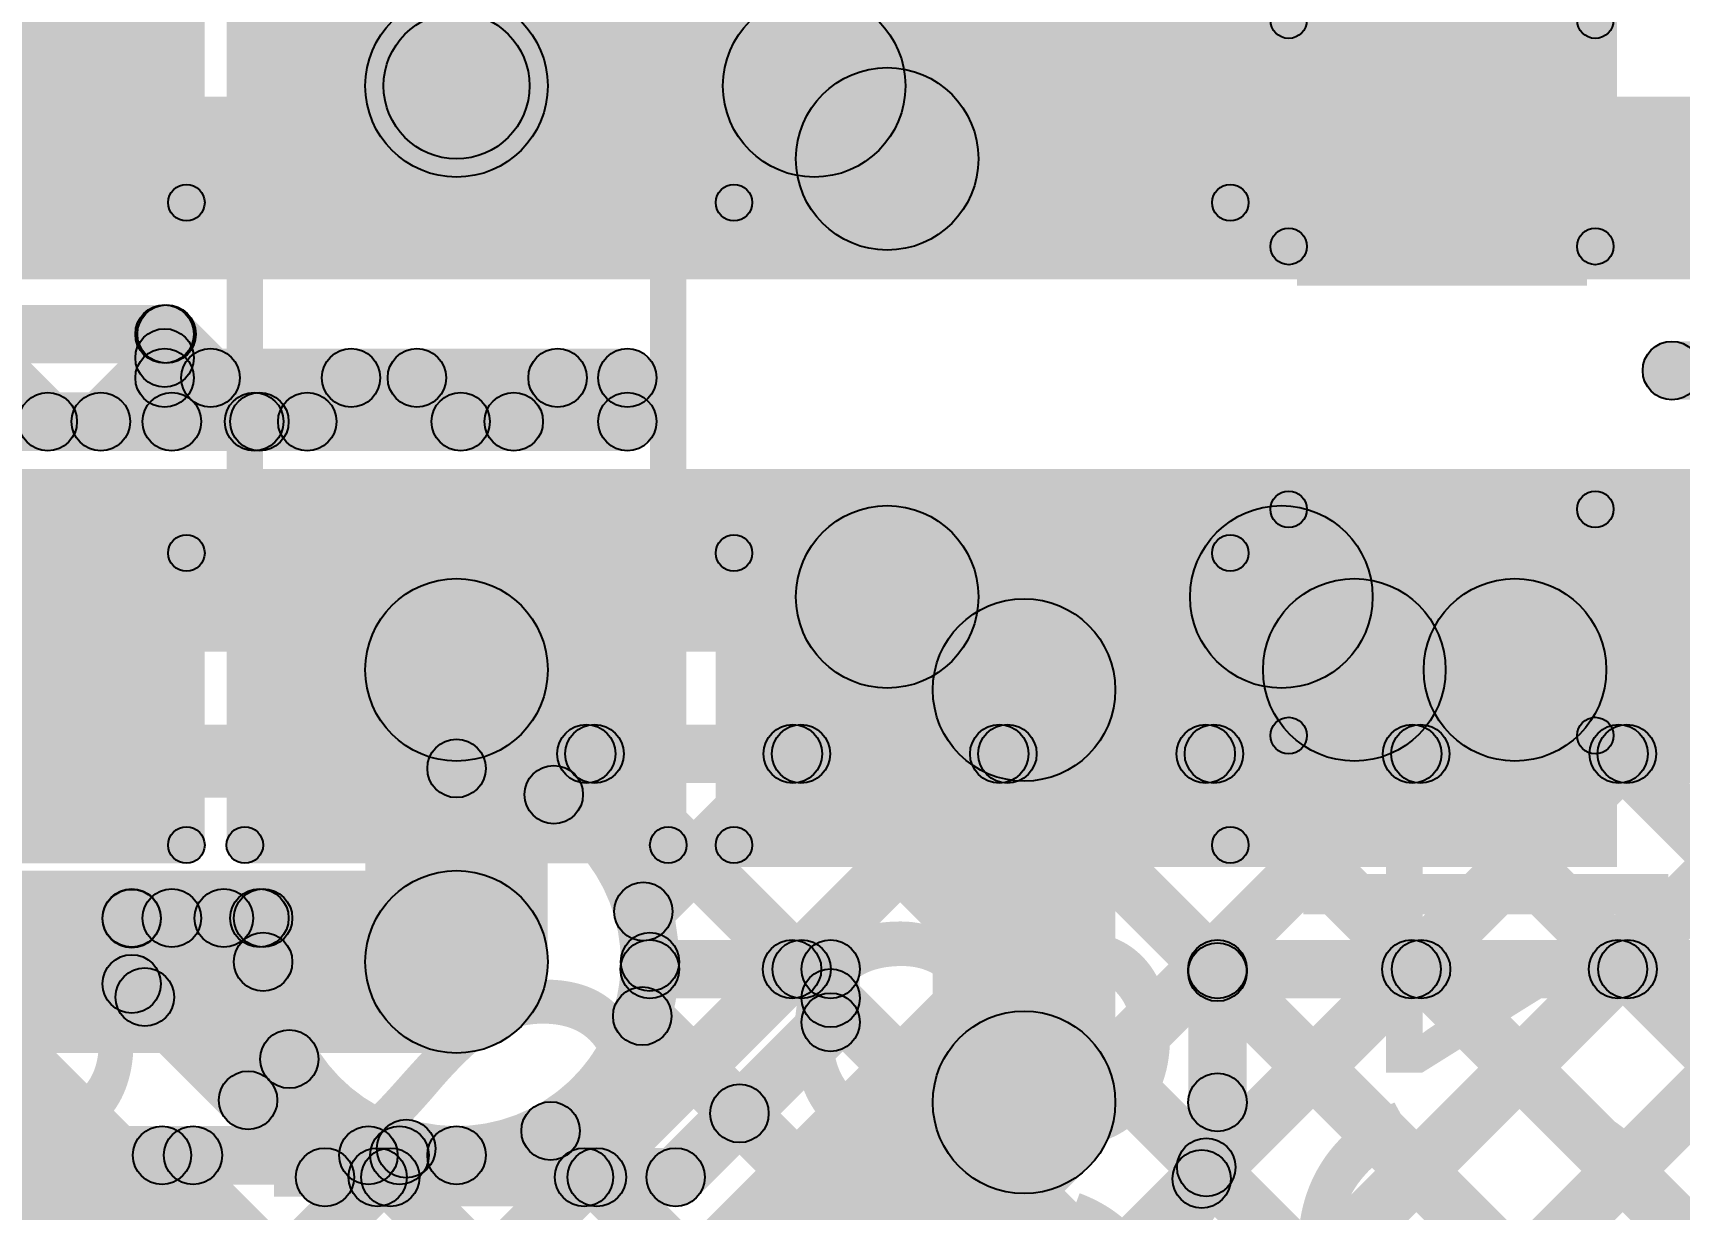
# Model space of a CAD drawing. Header units: millimetres. Extents: x 0 to 5.55, y 0 to 1.02.
# Drawn here: x 3.257 to 3.4825, y 0.1941 to 0.3553 of the extents above; entities that cross this region are included whole.
import ezdxf

# ---------------------------------------------------------------- set-up
doc = ezdxf.new("R2010")
doc.units = ezdxf.units.MM
doc.header["$MEASUREMENT"] = 0
for name, color, linetype in [('BottomLayer', 5, 'Continuous'), ('BottomOverlay', 54, 'Continuous'), ('BottomPaste', 16, 'Continuous'), ('BottomSolder', 6, 'Continuous'), ('TopLayer', 1, 'Continuous'), ('ViaHoleLayer', 16, 'Continuous')]:
    doc.layers.add(name, color=color, linetype=linetype)

# ---------------------------------------------------------------- blocks, each defined once
blk = doc.blocks.new('C__0805_B_2')
at = {"layer": 'BottomLayer'}
for points in [[(-0.06, 0.03), (-0.02, 0.03), (-0.02, -0.03), (-0.06, -0.03)], [(0.02, 0.03), (0.06, 0.03), (0.06, -0.03), (0.02, -0.03)]]:
    blk.add_hatch(color=5, dxfattribs=at).paths.add_polyline_path(points)
at = {"layer": 'BottomOverlay'}
h = blk.add_hatch(color=54, dxfattribs=at)
edge = h.paths.add_edge_path()
edge.add_arc((-0.064, 0.034), 0.0025, 0, 360)
h = blk.add_hatch(color=54, dxfattribs=at)
edge = h.paths.add_edge_path()
edge.add_arc((-0.064, 0.034), 0.0025, 0, 360)
for points in [[(-0.064, 0.0315), (-0.064, 0.0365), (-0.024, 0.0365), (-0.024, 0.0315)], [(0.024, 0.0315), (0.024, 0.0365), (0.064, 0.0365), (0.064, 0.0315)], [(-0.0665, 0.034), (-0.0615, 0.034), (-0.0615, -0.034), (-0.0665, -0.034)], [(0.0615, 0.034), (0.0665, 0.034), (0.0665, -0.034), (0.0615, -0.034)], [(-0.064, -0.0365), (-0.064, -0.0315), (-0.024, -0.0315), (-0.024, -0.0365)], [(0.024, -0.0365), (0.024, -0.0315), (0.064, -0.0315), (0.064, -0.0365)]]:
    blk.add_hatch(color=54, dxfattribs=at).paths.add_polyline_path(points)
h = blk.add_hatch(color=54, dxfattribs=at)
edge = h.paths.add_edge_path()
edge.add_arc((-0.024, 0.034), 0.0025, 0, 360)
h = blk.add_hatch(color=54, dxfattribs=at)
edge = h.paths.add_edge_path()
edge.add_arc((0.024, 0.034), 0.0025, 0, 360)
h = blk.add_hatch(color=54, dxfattribs=at)
edge = h.paths.add_edge_path()
edge.add_arc((0.064, 0.034), 0.0025, 0, 360)
h = blk.add_hatch(color=54, dxfattribs=at)
edge = h.paths.add_edge_path()
edge.add_arc((0.064, 0.034), 0.0025, 0, 360)
h = blk.add_hatch(color=54, dxfattribs=at)
edge = h.paths.add_edge_path()
edge.add_arc((-0.064, -0.034), 0.0025, 0, 360)
h = blk.add_hatch(color=54, dxfattribs=at)
edge = h.paths.add_edge_path()
edge.add_arc((-0.064, -0.034), 0.0025, 0, 360)
h = blk.add_hatch(color=54, dxfattribs=at)
edge = h.paths.add_edge_path()
edge.add_arc((-0.024, -0.034), 0.0025, 0, 360)
h = blk.add_hatch(color=54, dxfattribs=at)
edge = h.paths.add_edge_path()
edge.add_arc((0.024, -0.034), 0.0025, 0, 360)
h = blk.add_hatch(color=54, dxfattribs=at)
edge = h.paths.add_edge_path()
edge.add_arc((0.064, -0.034), 0.0025, 0, 360)
h = blk.add_hatch(color=54, dxfattribs=at)
edge = h.paths.add_edge_path()
edge.add_arc((0.064, -0.034), 0.0025, 0, 360)
at = {"layer": 'BottomPaste'}
for points in [[(-0.06, 0.03), (-0.02, 0.03), (-0.02, -0.03), (-0.06, -0.03)], [(0.02, 0.03), (0.06, 0.03), (0.06, -0.03), (0.02, -0.03)]]:
    blk.add_hatch(color=16, dxfattribs=at).paths.add_polyline_path(points)
at = {"layer": 'BottomSolder'}
for points in [[(-0.06276, 0.03276), (-0.01724, 0.03276), (-0.01724, -0.03276), (-0.06276, -0.03276)], [(0.01724, 0.03276), (0.06276, 0.03276), (0.06276, -0.03276), (0.01724, -0.03276)]]:
    blk.add_hatch(color=6, dxfattribs=at).paths.add_polyline_path(points)
at = {"layer": 'BottomOverlay'}
for centre in [(-0.064, 0.034), (-0.064, 0.034), (-0.024, 0.034), (0.024, 0.034), (0.064, 0.034), (0.064, 0.034), (-0.064, -0.034), (-0.064, -0.034), (-0.024, -0.034), (0.024, -0.034), (0.064, -0.034), (0.064, -0.034)]:
    blk.add_circle(centre, 0.0025, dxfattribs=at)
blk = doc.blocks.new('RES_0805_B_11')
at = {"layer": 'BottomLayer'}
for points in [[(-0.06, 0.025), (-0.02, 0.025), (-0.02, -0.025), (-0.06, -0.025)], [(0.02, 0.025), (0.06, 0.025), (0.06, -0.025), (0.02, -0.025)]]:
    blk.add_hatch(color=5, dxfattribs=at).paths.add_polyline_path(points)
at = {"layer": 'BottomOverlay'}
h = blk.add_hatch(color=54, dxfattribs=at)
edge = h.paths.add_edge_path()
edge.add_arc((-0.064, 0.029), 0.0025, 0, 360)
h = blk.add_hatch(color=54, dxfattribs=at)
edge = h.paths.add_edge_path()
edge.add_arc((-0.064, 0.029), 0.0025, 0, 360)
for points in [[(0.064, 0.0315), (0.064, 0.0265), (-0.064, 0.0265), (-0.064, 0.0315)], [(-0.0615, -0.029), (-0.0665, -0.029), (-0.0665, 0.029), (-0.0615, 0.029)], [(0.0665, -0.029), (0.0615, -0.029), (0.0615, 0.029), (0.0665, 0.029)], [(0.064, -0.0265), (0.064, -0.0315), (-0.064, -0.0315), (-0.064, -0.0265)]]:
    blk.add_hatch(color=54, dxfattribs=at).paths.add_polyline_path(points)
h = blk.add_hatch(color=54, dxfattribs=at)
edge = h.paths.add_edge_path()
edge.add_arc((0.064, 0.029), 0.0025, 0, 360)
h = blk.add_hatch(color=54, dxfattribs=at)
edge = h.paths.add_edge_path()
edge.add_arc((0.064, 0.029), 0.0025, 0, 360)
h = blk.add_hatch(color=54, dxfattribs=at)
edge = h.paths.add_edge_path()
edge.add_arc((-0.064, -0.029), 0.0025, 0, 360)
h = blk.add_hatch(color=54, dxfattribs=at)
edge = h.paths.add_edge_path()
edge.add_arc((-0.064, -0.029), 0.0025, 0, 360)
h = blk.add_hatch(color=54, dxfattribs=at)
edge = h.paths.add_edge_path()
edge.add_arc((0.064, -0.029), 0.0025, 0, 360)
h = blk.add_hatch(color=54, dxfattribs=at)
edge = h.paths.add_edge_path()
edge.add_arc((0.064, -0.029), 0.0025, 0, 360)
at = {"layer": 'BottomPaste'}
for points in [[(-0.06, 0.025), (-0.02, 0.025), (-0.02, -0.025), (-0.06, -0.025)], [(0.02, 0.025), (0.06, 0.025), (0.06, -0.025), (0.02, -0.025)]]:
    blk.add_hatch(color=16, dxfattribs=at).paths.add_polyline_path(points)
at = {"layer": 'BottomSolder'}
for points in [[(-0.064, 0.029), (-0.016, 0.029), (-0.016, -0.029), (-0.064, -0.029)], [(0.016, 0.029), (0.064, 0.029), (0.064, -0.029), (0.016, -0.029)]]:
    blk.add_hatch(color=6, dxfattribs=at).paths.add_polyline_path(points)
at = {"layer": 'BottomOverlay'}
for centre in [(-0.064, 0.029), (-0.064, 0.029), (0.064, 0.029), (0.064, 0.029), (-0.064, -0.029), (-0.064, -0.029), (0.064, -0.029), (0.064, -0.029)]:
    blk.add_circle(centre, 0.0025, dxfattribs=at)
blk = doc.blocks.new('C__0603_B_30')
at = {"layer": 'BottomLayer'}
for points in [[(-0.045, -0.0175), (-0.045, 0.0175), (-0.015, 0.0175), (-0.015, -0.0175)], [(0.015, -0.0175), (0.015, 0.0175), (0.045, 0.0175), (0.045, -0.0175)]]:
    blk.add_hatch(color=5, dxfattribs=at).paths.add_polyline_path(points)
at = {"layer": 'BottomOverlay'}
h = blk.add_hatch(color=54, dxfattribs=at)
edge = h.paths.add_edge_path()
edge.add_arc((-0.049, 0.021), 0.0025, 0, 360)
h = blk.add_hatch(color=54, dxfattribs=at)
edge = h.paths.add_edge_path()
edge.add_arc((-0.049, 0.021), 0.0025, 0, 360)
for points in [[(-0.018, 0.0235), (-0.018, 0.0185), (-0.049, 0.0185), (-0.049, 0.0235)], [(0.049, 0.0235), (0.049, 0.0185), (0.018, 0.0185), (0.018, 0.0235)], [(-0.0465, -0.021), (-0.0515, -0.021), (-0.0515, 0.021), (-0.0465, 0.021)], [(0.0515, -0.021), (0.0465, -0.021), (0.0465, 0.021), (0.0515, 0.021)], [(-0.018, -0.0185), (-0.018, -0.0235), (-0.049, -0.0235), (-0.049, -0.0185)], [(0.049, -0.0185), (0.049, -0.0235), (0.018, -0.0235), (0.018, -0.0185)]]:
    blk.add_hatch(color=54, dxfattribs=at).paths.add_polyline_path(points)
h = blk.add_hatch(color=54, dxfattribs=at)
edge = h.paths.add_edge_path()
edge.add_arc((-0.018, 0.021), 0.0025, 0, 360)
h = blk.add_hatch(color=54, dxfattribs=at)
edge = h.paths.add_edge_path()
edge.add_arc((0.018, 0.021), 0.0025, 0, 360)
h = blk.add_hatch(color=54, dxfattribs=at)
edge = h.paths.add_edge_path()
edge.add_arc((0.049, 0.021), 0.0025, 0, 360)
h = blk.add_hatch(color=54, dxfattribs=at)
edge = h.paths.add_edge_path()
edge.add_arc((0.049, 0.021), 0.0025, 0, 360)
h = blk.add_hatch(color=54, dxfattribs=at)
edge = h.paths.add_edge_path()
edge.add_arc((-0.049, -0.021), 0.0025, 0, 360)
h = blk.add_hatch(color=54, dxfattribs=at)
edge = h.paths.add_edge_path()
edge.add_arc((-0.049, -0.021), 0.0025, 0, 360)
h = blk.add_hatch(color=54, dxfattribs=at)
edge = h.paths.add_edge_path()
edge.add_arc((-0.018, -0.021), 0.0025, 0, 360)
h = blk.add_hatch(color=54, dxfattribs=at)
edge = h.paths.add_edge_path()
edge.add_arc((0.018, -0.021), 0.0025, 0, 360)
h = blk.add_hatch(color=54, dxfattribs=at)
edge = h.paths.add_edge_path()
edge.add_arc((0.049, -0.021), 0.0025, 0, 360)
h = blk.add_hatch(color=54, dxfattribs=at)
edge = h.paths.add_edge_path()
edge.add_arc((0.049, -0.021), 0.0025, 0, 360)
at = {"layer": 'BottomPaste'}
for points in [[(-0.045, -0.0175), (-0.045, 0.0175), (-0.015, 0.0175), (-0.015, -0.0175)], [(0.015, -0.0175), (0.015, 0.0175), (0.045, 0.0175), (0.045, -0.0175)]]:
    blk.add_hatch(color=16, dxfattribs=at).paths.add_polyline_path(points)
at = {"layer": 'BottomSolder'}
for points in [[(-0.04736, -0.01986), (-0.04736, 0.01986), (-0.01264, 0.01986), (-0.01264, -0.01986)], [(0.01264, -0.01986), (0.01264, 0.01986), (0.04736, 0.01986), (0.04736, -0.01986)]]:
    blk.add_hatch(color=6, dxfattribs=at).paths.add_polyline_path(points)
at = {"layer": 'BottomOverlay'}
for centre in [(-0.049, 0.021), (-0.049, 0.021), (-0.018, 0.021), (0.018, 0.021), (0.049, 0.021), (0.049, 0.021), (-0.049, -0.021), (-0.049, -0.021), (-0.018, -0.021), (0.018, -0.021), (0.049, -0.021), (0.049, -0.021)]:
    blk.add_circle(centre, 0.0025, dxfattribs=at)
blk = doc.blocks.new('C__0805_B_31')
at = {"layer": 'BottomLayer'}
for points in [[(-0.06, 0.03), (-0.02, 0.03), (-0.02, -0.03), (-0.06, -0.03)], [(0.02, 0.03), (0.06, 0.03), (0.06, -0.03), (0.02, -0.03)]]:
    blk.add_hatch(color=5, dxfattribs=at).paths.add_polyline_path(points)
at = {"layer": 'BottomOverlay'}
h = blk.add_hatch(color=54, dxfattribs=at)
edge = h.paths.add_edge_path()
edge.add_arc((-0.064, 0.034), 0.0025, 0, 360)
h = blk.add_hatch(color=54, dxfattribs=at)
edge = h.paths.add_edge_path()
edge.add_arc((-0.064, 0.034), 0.0025, 0, 360)
for points in [[(-0.024, 0.0365), (-0.024, 0.0315), (-0.064, 0.0315), (-0.064, 0.0365)], [(0.064, 0.0365), (0.064, 0.0315), (0.024, 0.0315), (0.024, 0.0365)], [(-0.0615, -0.034), (-0.0665, -0.034), (-0.0665, 0.034), (-0.0615, 0.034)], [(0.0665, -0.034), (0.0615, -0.034), (0.0615, 0.034), (0.0665, 0.034)], [(-0.024, -0.0315), (-0.024, -0.0365), (-0.064, -0.0365), (-0.064, -0.0315)], [(0.064, -0.0315), (0.064, -0.0365), (0.024, -0.0365), (0.024, -0.0315)]]:
    blk.add_hatch(color=54, dxfattribs=at).paths.add_polyline_path(points)
h = blk.add_hatch(color=54, dxfattribs=at)
edge = h.paths.add_edge_path()
edge.add_arc((-0.024, 0.034), 0.0025, 0, 360)
h = blk.add_hatch(color=54, dxfattribs=at)
edge = h.paths.add_edge_path()
edge.add_arc((0.024, 0.034), 0.0025, 0, 360)
h = blk.add_hatch(color=54, dxfattribs=at)
edge = h.paths.add_edge_path()
edge.add_arc((0.064, 0.034), 0.0025, 0, 360)
h = blk.add_hatch(color=54, dxfattribs=at)
edge = h.paths.add_edge_path()
edge.add_arc((0.064, 0.034), 0.0025, 0, 360)
h = blk.add_hatch(color=54, dxfattribs=at)
edge = h.paths.add_edge_path()
edge.add_arc((-0.064, -0.034), 0.0025, 0, 360)
h = blk.add_hatch(color=54, dxfattribs=at)
edge = h.paths.add_edge_path()
edge.add_arc((-0.064, -0.034), 0.0025, 0, 360)
h = blk.add_hatch(color=54, dxfattribs=at)
edge = h.paths.add_edge_path()
edge.add_arc((-0.024, -0.034), 0.0025, 0, 360)
h = blk.add_hatch(color=54, dxfattribs=at)
edge = h.paths.add_edge_path()
edge.add_arc((0.024, -0.034), 0.0025, 0, 360)
h = blk.add_hatch(color=54, dxfattribs=at)
edge = h.paths.add_edge_path()
edge.add_arc((0.064, -0.034), 0.0025, 0, 360)
h = blk.add_hatch(color=54, dxfattribs=at)
edge = h.paths.add_edge_path()
edge.add_arc((0.064, -0.034), 0.0025, 0, 360)
at = {"layer": 'BottomPaste'}
for points in [[(-0.06, 0.03), (-0.02, 0.03), (-0.02, -0.03), (-0.06, -0.03)], [(0.02, 0.03), (0.06, 0.03), (0.06, -0.03), (0.02, -0.03)]]:
    blk.add_hatch(color=16, dxfattribs=at).paths.add_polyline_path(points)
at = {"layer": 'BottomSolder'}
for points in [[(-0.06276, 0.03276), (-0.01724, 0.03276), (-0.01724, -0.03276), (-0.06276, -0.03276)], [(0.01724, 0.03276), (0.06276, 0.03276), (0.06276, -0.03276), (0.01724, -0.03276)]]:
    blk.add_hatch(color=6, dxfattribs=at).paths.add_polyline_path(points)
at = {"layer": 'BottomOverlay'}
for centre in [(-0.064, 0.034), (-0.064, 0.034), (-0.024, 0.034), (0.024, 0.034), (0.064, 0.034), (0.064, 0.034), (-0.064, -0.034), (-0.064, -0.034), (-0.024, -0.034), (0.024, -0.034), (0.064, -0.034), (0.064, -0.034)]:
    blk.add_circle(centre, 0.0025, dxfattribs=at)

msp = doc.modelspace()

# ---------------------------------------------------------------- hatches: boundary and pattern name
at = {"layer": 'BottomLayer'}
for points in [[(3.325, 0.348), (3.305, 0.348), (3.305, 0.45682), (3.325, 0.45682)], [(3.289, 0.322), (3.474, 0.322), (3.474, 0.372), (3.289, 0.372)], [(3.315, 0.3355), (3.315, 0.3605), (3.364, 0.3605), (3.364, 0.3355)], [(3.35516, 0.33916), (3.37284, 0.35684), (3.38284, 0.34684), (3.36516, 0.32916)], [(3.2, 0.31), (3.2, 0.318), (3.275, 0.318), (3.275, 0.31)], [(3.24417, 0.31117), (3.24983, 0.31683), (3.26183, 0.30483), (3.25617, 0.29917)], [(3.27246, 0.31117), (3.27811, 0.31683), (3.28411, 0.31083), (3.27846, 0.30517)], [(3.2691, 0.29917), (3.26344, 0.30483), (3.27217, 0.31356), (3.27783, 0.3079)], [(3.279, 0.308), (3.271, 0.308), (3.271, 0.314), (3.279, 0.314)], [(3.275, 0.304), (3.275, 0.312), (3.3384, 0.312), (3.3384, 0.304)], [(3.4815, 0.305), (3.4815, 0.313), (3.488, 0.313), (3.488, 0.305)], [(3.27846, 0.30517), (3.28411, 0.31083), (3.29011, 0.30483), (3.28446, 0.29917)], [(3.29738, 0.29917), (3.29172, 0.30483), (3.29772, 0.31083), (3.30338, 0.30517)], [(3.30674, 0.30517), (3.3124, 0.31083), (3.3184, 0.30483), (3.31274, 0.29917)], [(3.32566, 0.29917), (3.32001, 0.30483), (3.32601, 0.31083), (3.33166, 0.30517)], [(3.3424, 0.302), (3.3344, 0.302), (3.3344, 0.308), (3.3424, 0.308)], [(3.2, 0.298), (3.2, 0.306), (3.276, 0.306), (3.276, 0.298)], [(3.276, 0.298), (3.276, 0.306), (3.288, 0.306), (3.288, 0.298)], [(3.276, 0.298), (3.276, 0.306), (3.288, 0.306), (3.288, 0.298)], [(3.288, 0.298), (3.288, 0.306), (3.3384, 0.306), (3.3384, 0.298)], [(3.3524, 0.241), (3.474, 0.241), (3.474, 0.295), (3.3524, 0.295)], [(3.374, 0.2655), (3.374, 0.2905), (3.428, 0.2905), (3.428, 0.2655)], [(3.41916, 0.26916), (3.43684, 0.28684), (3.44684, 0.27684), (3.42916, 0.25916)], [(3.46, 0.2555), (3.46, 0.2805), (4.648, 0.2805), (4.648, 0.2555)], [(3.3275, 0.228), (3.3025, 0.228), (3.3025, 0.268), (3.3275, 0.268)], [(3.40525, 0.20875), (3.38025, 0.20875), (3.38025, 0.26525), (3.40525, 0.26525)], [(3.31966, 0.0386), (3.314, 0.04426), (3.51407, 0.24433), (3.51972, 0.23867)], [(3.27513, 0.22035), (3.26947, 0.22601), (3.28029, 0.23683), (3.28595, 0.23117)], [(3.2705, 0.23), (3.2705, 0.238), (3.276, 0.238), (3.276, 0.23)], [(3.276, 0.23), (3.276, 0.238), (3.288, 0.238), (3.288, 0.23)], [(3.276, 0.23), (3.276, 0.238), (3.288, 0.238), (3.288, 0.23)], [(3.26767, 0.2311), (3.27333, 0.23676), (3.30876, 0.20133), (3.3031, 0.19567)], [(3.2745, 0.22498), (3.2665, 0.22498), (3.2665, 0.234), (3.2745, 0.234)], [(3.2925, 0.228), (3.2845, 0.228), (3.2845, 0.234), (3.2925, 0.234)], [(3.34148, 0.223), (3.34148, 0.231), (3.36625, 0.231), (3.36625, 0.223)], [(3.41925, 0.223), (3.41925, 0.231), (3.488, 0.231), (3.488, 0.223)], [(3.26767, 0.22215), (3.27333, 0.22781), (3.29981, 0.20133), (3.29415, 0.19567)], [(3.29137, 0.0386), (3.28571, 0.04426), (3.47128, 0.22983), (3.47694, 0.22417)], [(3.3353, 0.19567), (3.32964, 0.20133), (3.35814, 0.22983), (3.3638, 0.22417)], [(3.35946, 0.22417), (3.36511, 0.22983), (3.36908, 0.22586), (3.36342, 0.22021)], [(3.41991, 0.19543), (3.41426, 0.20109), (3.443, 0.22983), (3.44865, 0.22417)], [(3.41642, 0.22378), (3.42208, 0.22943), (3.60725, 0.04426), (3.60159, 0.0386)], [(3.44431, 0.22417), (3.44997, 0.22983), (3.57184, 0.10796), (3.56618, 0.1023)], [(3.47259, 0.22417), (3.47825, 0.22983), (3.57438, 0.1337), (3.56872, 0.12804)], [(3.37025, 0.21973), (3.36225, 0.21973), (3.36225, 0.227), (3.37025, 0.227)], [(3.42325, 0.20875), (3.41525, 0.20875), (3.41525, 0.227), (3.42325, 0.227)], [(3.33761, 0.21774), (3.34326, 0.22339), (3.35659, 0.21007), (3.35093, 0.20441)], [(3.23516, 0.20516), (3.25284, 0.22284), (3.29484, 0.18084), (3.27716, 0.16316)], [(3.34785, 0.19567), (3.34219, 0.20133), (3.36342, 0.22255), (3.36908, 0.2169)], [(3.28927, 0.20621), (3.28361, 0.21186), (3.28926, 0.21751), (3.29492, 0.21186)], [(3.36484, 0.16316), (3.34716, 0.18084), (3.38391, 0.21759), (3.40159, 0.19991)], [(3.32505, 0.20201), (3.33071, 0.20767), (3.33704, 0.20133), (3.33139, 0.19567)], [(3.30702, 0.19567), (3.30136, 0.20133), (3.30527, 0.20524), (3.31093, 0.19959)], [(3.29698, 0.1945), (3.29698, 0.2025), (3.34502, 0.2025), (3.34502, 0.1945)], [(3.41488, 0.19703), (3.42054, 0.20269), (3.57897, 0.04426), (3.57331, 0.0386)]]:
    msp.add_hatch(color=5, dxfattribs=at).paths.add_polyline_path(points)
h = msp.add_hatch(color=5, dxfattribs=at)
edge = h.paths.add_edge_path()
edge.add_arc((3.315, 0.348), 0.0125, 0, 360)
h = msp.add_hatch(color=5, dxfattribs=at)
edge = h.paths.add_edge_path()
edge.add_arc((3.364, 0.348), 0.0125, 0, 360)
h = msp.add_hatch(color=5, dxfattribs=at)
edge = h.paths.add_edge_path()
edge.add_arc((3.364, 0.348), 0.0125, 0, 360)
h = msp.add_hatch(color=5, dxfattribs=at)
edge = h.paths.add_edge_path()
edge.add_arc((3.315, 0.348), 0.01, 0, 360)
h = msp.add_hatch(color=5, dxfattribs=at)
edge = h.paths.add_edge_path()
edge.add_arc((3.374, 0.338), 0.0125, 0, 360)
h = msp.add_hatch(color=5, dxfattribs=at)
edge = h.paths.add_edge_path()
edge.add_arc((3.275, 0.314), 0.004, 0, 360)
h = msp.add_hatch(color=5, dxfattribs=at)
edge = h.paths.add_edge_path()
edge.add_arc((3.275, 0.314), 0.004, 0, 360)
h = msp.add_hatch(color=5, dxfattribs=at)
edge = h.paths.add_edge_path()
edge.add_arc((3.27528, 0.314), 0.004, 0, 360)
h = msp.add_hatch(color=5, dxfattribs=at)
edge = h.paths.add_edge_path()
edge.add_arc((3.275, 0.31073), 0.004, 0, 360)
h = msp.add_hatch(color=5, dxfattribs=at)
edge = h.paths.add_edge_path()
edge.add_arc((3.275, 0.308), 0.004, 0, 360)
h = msp.add_hatch(color=5, dxfattribs=at)
edge = h.paths.add_edge_path()
edge.add_arc((3.275, 0.308), 0.004, 0, 360)
h = msp.add_hatch(color=5, dxfattribs=at)
edge = h.paths.add_edge_path()
edge.add_arc((3.28129, 0.308), 0.004, 0, 360)
h = msp.add_hatch(color=5, dxfattribs=at)
edge = h.paths.add_edge_path()
edge.add_arc((3.28129, 0.308), 0.004, 0, 360)
h = msp.add_hatch(color=5, dxfattribs=at)
edge = h.paths.add_edge_path()
edge.add_arc((3.30055, 0.308), 0.004, 0, 360)
h = msp.add_hatch(color=5, dxfattribs=at)
edge = h.paths.add_edge_path()
edge.add_arc((3.30957, 0.308), 0.004, 0, 360)
h = msp.add_hatch(color=5, dxfattribs=at)
edge = h.paths.add_edge_path()
edge.add_arc((3.32884, 0.308), 0.004, 0, 360)
h = msp.add_hatch(color=5, dxfattribs=at)
edge = h.paths.add_edge_path()
edge.add_arc((3.3384, 0.308), 0.004, 0, 360)
h = msp.add_hatch(color=5, dxfattribs=at)
edge = h.paths.add_edge_path()
edge.add_arc((3.3384, 0.308), 0.004, 0, 360)
h = msp.add_hatch(color=5, dxfattribs=at)
edge = h.paths.add_edge_path()
edge.add_arc((3.4815, 0.309), 0.004, 0, 360)
h = msp.add_hatch(color=5, dxfattribs=at)
edge = h.paths.add_edge_path()
edge.add_arc((3.259, 0.302), 0.004, 0, 360)
h = msp.add_hatch(color=5, dxfattribs=at)
edge = h.paths.add_edge_path()
edge.add_arc((3.26627, 0.302), 0.004, 0, 360)
h = msp.add_hatch(color=5, dxfattribs=at)
edge = h.paths.add_edge_path()
edge.add_arc((3.276, 0.302), 0.004, 0, 360)
h = msp.add_hatch(color=5, dxfattribs=at)
edge = h.paths.add_edge_path()
edge.add_arc((3.276, 0.302), 0.004, 0, 360)
h = msp.add_hatch(color=5, dxfattribs=at)
edge = h.paths.add_edge_path()
edge.add_arc((3.276, 0.302), 0.004, 0, 360)
h = msp.add_hatch(color=5, dxfattribs=at)
edge = h.paths.add_edge_path()
edge.add_arc((3.28728, 0.302), 0.004, 0, 360)
h = msp.add_hatch(color=5, dxfattribs=at)
edge = h.paths.add_edge_path()
edge.add_arc((3.288, 0.302), 0.004, 0, 360)
h = msp.add_hatch(color=5, dxfattribs=at)
edge = h.paths.add_edge_path()
edge.add_arc((3.288, 0.302), 0.004, 0, 360)
h = msp.add_hatch(color=5, dxfattribs=at)
edge = h.paths.add_edge_path()
edge.add_arc((3.288, 0.302), 0.004, 0, 360)
h = msp.add_hatch(color=5, dxfattribs=at)
edge = h.paths.add_edge_path()
edge.add_arc((3.29455, 0.302), 0.004, 0, 360)
h = msp.add_hatch(color=5, dxfattribs=at)
edge = h.paths.add_edge_path()
edge.add_arc((3.31557, 0.302), 0.004, 0, 360)
h = msp.add_hatch(color=5, dxfattribs=at)
edge = h.paths.add_edge_path()
edge.add_arc((3.32284, 0.302), 0.004, 0, 360)
h = msp.add_hatch(color=5, dxfattribs=at)
edge = h.paths.add_edge_path()
edge.add_arc((3.3384, 0.302), 0.004, 0, 360)
h = msp.add_hatch(color=5, dxfattribs=at)
edge = h.paths.add_edge_path()
edge.add_arc((3.3384, 0.302), 0.004, 0, 360)
h = msp.add_hatch(color=5, dxfattribs=at)
edge = h.paths.add_edge_path()
edge.add_arc((3.374, 0.278), 0.0125, 0, 360)
h = msp.add_hatch(color=5, dxfattribs=at)
edge = h.paths.add_edge_path()
edge.add_arc((3.428, 0.278), 0.0125, 0, 360)
h = msp.add_hatch(color=5, dxfattribs=at)
edge = h.paths.add_edge_path()
edge.add_arc((3.428, 0.278), 0.0125, 0, 360)
h = msp.add_hatch(color=5, dxfattribs=at)
edge = h.paths.add_edge_path()
edge.add_arc((3.315, 0.268), 0.0125, 0, 360)
h = msp.add_hatch(color=5, dxfattribs=at)
edge = h.paths.add_edge_path()
edge.add_arc((3.438, 0.268), 0.0125, 0, 360)
h = msp.add_hatch(color=5, dxfattribs=at)
edge = h.paths.add_edge_path()
edge.add_arc((3.46, 0.268), 0.0125, 0, 360)
h = msp.add_hatch(color=5, dxfattribs=at)
edge = h.paths.add_edge_path()
edge.add_arc((3.39275, 0.26525), 0.0125, 0, 360)
h = msp.add_hatch(color=5, dxfattribs=at)
edge = h.paths.add_edge_path()
edge.add_arc((3.315, 0.228), 0.0125, 0, 360)
h = msp.add_hatch(color=5, dxfattribs=at)
edge = h.paths.add_edge_path()
edge.add_arc((3.315, 0.228), 0.01181, 0, 360)
h = msp.add_hatch(color=5, dxfattribs=at)
edge = h.paths.add_edge_path()
edge.add_arc((3.2705, 0.234), 0.004, 0, 360)
h = msp.add_hatch(color=5, dxfattribs=at)
edge = h.paths.add_edge_path()
edge.add_arc((3.2705, 0.234), 0.004, 0, 360)
h = msp.add_hatch(color=5, dxfattribs=at)
edge = h.paths.add_edge_path()
edge.add_arc((3.2705, 0.23393), 0.004, 0, 360)
h = msp.add_hatch(color=5, dxfattribs=at)
edge = h.paths.add_edge_path()
edge.add_arc((3.276, 0.234), 0.004, 0, 360)
h = msp.add_hatch(color=5, dxfattribs=at)
edge = h.paths.add_edge_path()
edge.add_arc((3.276, 0.234), 0.004, 0, 360)
h = msp.add_hatch(color=5, dxfattribs=at)
edge = h.paths.add_edge_path()
edge.add_arc((3.276, 0.234), 0.004, 0, 360)
h = msp.add_hatch(color=5, dxfattribs=at)
edge = h.paths.add_edge_path()
edge.add_arc((3.28312, 0.234), 0.004, 0, 360)
h = msp.add_hatch(color=5, dxfattribs=at)
edge = h.paths.add_edge_path()
edge.add_arc((3.288, 0.234), 0.004, 0, 360)
h = msp.add_hatch(color=5, dxfattribs=at)
edge = h.paths.add_edge_path()
edge.add_arc((3.288, 0.234), 0.004, 0, 360)
h = msp.add_hatch(color=5, dxfattribs=at)
edge = h.paths.add_edge_path()
edge.add_arc((3.2885, 0.234), 0.004, 0, 360)
h = msp.add_hatch(color=5, dxfattribs=at)
edge = h.paths.add_edge_path()
edge.add_arc((3.2885, 0.228), 0.004, 0, 360)
h = msp.add_hatch(color=5, dxfattribs=at)
edge = h.paths.add_edge_path()
edge.add_arc((3.2885, 0.228), 0.004, 0, 360)
h = msp.add_hatch(color=5, dxfattribs=at)
edge = h.paths.add_edge_path()
edge.add_arc((3.34148, 0.227), 0.004, 0, 360)
h = msp.add_hatch(color=5, dxfattribs=at)
edge = h.paths.add_edge_path()
edge.add_arc((3.34148, 0.227), 0.004, 0, 360)
h = msp.add_hatch(color=5, dxfattribs=at)
edge = h.paths.add_edge_path()
edge.add_arc((3.36097, 0.227), 0.004, 0, 360)
h = msp.add_hatch(color=5, dxfattribs=at)
edge = h.paths.add_edge_path()
edge.add_arc((3.36228, 0.227), 0.004, 0, 360)
h = msp.add_hatch(color=5, dxfattribs=at)
edge = h.paths.add_edge_path()
edge.add_arc((3.36625, 0.227), 0.004, 0, 360)
h = msp.add_hatch(color=5, dxfattribs=at)
edge = h.paths.add_edge_path()
edge.add_arc((3.36625, 0.227), 0.004, 0, 360)
h = msp.add_hatch(color=5, dxfattribs=at)
edge = h.paths.add_edge_path()
edge.add_arc((3.41925, 0.227), 0.004, 0, 360)
h = msp.add_hatch(color=5, dxfattribs=at)
edge = h.paths.add_edge_path()
edge.add_arc((3.41925, 0.227), 0.004, 0, 360)
h = msp.add_hatch(color=5, dxfattribs=at)
edge = h.paths.add_edge_path()
edge.add_arc((3.41925, 0.2266), 0.004, 0, 360)
h = msp.add_hatch(color=5, dxfattribs=at)
edge = h.paths.add_edge_path()
edge.add_arc((3.44583, 0.227), 0.004, 0, 360)
h = msp.add_hatch(color=5, dxfattribs=at)
edge = h.paths.add_edge_path()
edge.add_arc((3.44714, 0.227), 0.004, 0, 360)
h = msp.add_hatch(color=5, dxfattribs=at)
edge = h.paths.add_edge_path()
edge.add_arc((3.47411, 0.227), 0.004, 0, 360)
h = msp.add_hatch(color=5, dxfattribs=at)
edge = h.paths.add_edge_path()
edge.add_arc((3.47542, 0.227), 0.004, 0, 360)
h = msp.add_hatch(color=5, dxfattribs=at)
edge = h.paths.add_edge_path()
edge.add_arc((3.2705, 0.22498), 0.004, 0, 360)
h = msp.add_hatch(color=5, dxfattribs=at)
edge = h.paths.add_edge_path()
edge.add_arc((3.2705, 0.22498), 0.004, 0, 360)
h = msp.add_hatch(color=5, dxfattribs=at)
edge = h.paths.add_edge_path()
edge.add_arc((3.2723, 0.22318), 0.004, 0, 360)
h = msp.add_hatch(color=5, dxfattribs=at)
edge = h.paths.add_edge_path()
edge.add_arc((3.36625, 0.22304), 0.004, 0, 360)
h = msp.add_hatch(color=5, dxfattribs=at)
edge = h.paths.add_edge_path()
edge.add_arc((3.34044, 0.22057), 0.004, 0, 360)
h = msp.add_hatch(color=5, dxfattribs=at)
edge = h.paths.add_edge_path()
edge.add_arc((3.36625, 0.21973), 0.004, 0, 360)
h = msp.add_hatch(color=5, dxfattribs=at)
edge = h.paths.add_edge_path()
edge.add_arc((3.36625, 0.21973), 0.004, 0, 360)
h = msp.add_hatch(color=5, dxfattribs=at)
edge = h.paths.add_edge_path()
edge.add_arc((3.39275, 0.20875), 0.0125, 0, 360)
h = msp.add_hatch(color=5, dxfattribs=at)
edge = h.paths.add_edge_path()
edge.add_arc((3.39275, 0.20875), 0.0125, 0, 360)
h = msp.add_hatch(color=5, dxfattribs=at)
edge = h.paths.add_edge_path()
edge.add_arc((3.29209, 0.21468), 0.004, 0, 360)
h = msp.add_hatch(color=5, dxfattribs=at)
edge = h.paths.add_edge_path()
edge.add_arc((3.28644, 0.20904), 0.004, 0, 360)
h = msp.add_hatch(color=5, dxfattribs=at)
edge = h.paths.add_edge_path()
edge.add_arc((3.41925, 0.20875), 0.004, 0, 360)
h = msp.add_hatch(color=5, dxfattribs=at)
edge = h.paths.add_edge_path()
edge.add_arc((3.41925, 0.20875), 0.004, 0, 360)
h = msp.add_hatch(color=5, dxfattribs=at)
edge = h.paths.add_edge_path()
edge.add_arc((3.41925, 0.20875), 0.004, 0, 360)
h = msp.add_hatch(color=5, dxfattribs=at)
edge = h.paths.add_edge_path()
edge.add_arc((3.35376, 0.20724), 0.004, 0, 360)
h = msp.add_hatch(color=5, dxfattribs=at)
edge = h.paths.add_edge_path()
edge.add_arc((3.32788, 0.20484), 0.004, 0, 360)
h = msp.add_hatch(color=5, dxfattribs=at)
edge = h.paths.add_edge_path()
edge.add_arc((3.3081, 0.20241), 0.004, 0, 360)
h = msp.add_hatch(color=5, dxfattribs=at)
edge = h.paths.add_edge_path()
edge.add_arc((3.41771, 0.19986), 0.004, 0, 360)
h = msp.add_hatch(color=5, dxfattribs=at)
edge = h.paths.add_edge_path()
edge.add_arc((3.29698, 0.1985), 0.004, 0, 360)
h = msp.add_hatch(color=5, dxfattribs=at)
edge = h.paths.add_edge_path()
edge.add_arc((3.29698, 0.1985), 0.004, 0, 360)
h = msp.add_hatch(color=5, dxfattribs=at)
edge = h.paths.add_edge_path()
edge.add_arc((3.30419, 0.1985), 0.004, 0, 360)
h = msp.add_hatch(color=5, dxfattribs=at)
edge = h.paths.add_edge_path()
edge.add_arc((3.30593, 0.1985), 0.004, 0, 360)
h = msp.add_hatch(color=5, dxfattribs=at)
edge = h.paths.add_edge_path()
edge.add_arc((3.33247, 0.1985), 0.004, 0, 360)
h = msp.add_hatch(color=5, dxfattribs=at)
edge = h.paths.add_edge_path()
edge.add_arc((3.33422, 0.1985), 0.004, 0, 360)
h = msp.add_hatch(color=5, dxfattribs=at)
edge = h.paths.add_edge_path()
edge.add_arc((3.34502, 0.1985), 0.004, 0, 360)
h = msp.add_hatch(color=5, dxfattribs=at)
edge = h.paths.add_edge_path()
edge.add_arc((3.34502, 0.1985), 0.004, 0, 360)
h = msp.add_hatch(color=5, dxfattribs=at)
edge = h.paths.add_edge_path()
edge.add_arc((3.41708, 0.19826), 0.004, 0, 360)
at = {"layer": 'TopLayer'}
for points in [[(1.734, 0.3215), (1.734, 0.3465), (3.549, 0.3465), (3.549, 0.3215)], [(0.474, 0.2705), (0.474, 0.2955), (4.302, 0.2955), (4.302, 0.2705)], [(0.48129, 0.2525), (0.48129, 0.2605), (4.302, 0.2605), (4.302, 0.2525)], [(2.138, 0.2505), (2.138, 0.2585), (3.315, 0.2585), (3.315, 0.2505)], [(3.1768, 0.03717), (3.17114, 0.04283), (3.38764, 0.25933), (3.3933, 0.25367)], [(3.20509, 0.03717), (3.19943, 0.04283), (3.41593, 0.25933), (3.42159, 0.25367)], [(3.23337, 0.03717), (3.22771, 0.04283), (3.44421, 0.25933), (3.44987, 0.25367)], [(3.26165, 0.03717), (3.256, 0.04283), (3.4725, 0.25933), (3.47815, 0.25367)], [(3.28994, 0.03717), (3.28428, 0.04283), (3.50078, 0.25933), (3.50644, 0.25367)], [(3.31822, 0.03717), (3.31257, 0.04283), (3.52907, 0.25933), (3.53472, 0.25367)], [(3.33114, 0.24808), (3.32549, 0.25374), (3.33108, 0.25933), (3.33673, 0.25367)], [(3.32996, 0.25367), (3.33561, 0.25933), (3.55211, 0.04283), (3.54646, 0.03717)], [(3.34341, 0.23207), (3.33776, 0.23773), (3.35936, 0.25933), (3.36502, 0.25367)], [(3.35824, 0.25367), (3.3639, 0.25933), (3.5804, 0.04283), (3.57474, 0.03717)], [(3.38653, 0.25367), (3.39218, 0.25933), (3.60868, 0.04283), (3.60303, 0.03717)], [(3.41481, 0.25367), (3.42047, 0.25933), (3.57184, 0.10796), (3.56618, 0.1023)], [(3.44309, 0.25367), (3.44875, 0.25933), (3.57438, 0.1337), (3.56872, 0.12804)], [(3.47138, 0.25367), (3.47703, 0.25933), (3.58489, 0.15147), (3.57923, 0.14582)], [(2.138, 0.2155), (2.138, 0.2405), (3.315, 0.2405), (3.315, 0.2155)], [(3.33761, 0.21774), (3.34326, 0.22339), (3.52383, 0.04283), (3.51817, 0.03717)], [(3.32505, 0.20201), (3.33071, 0.20767), (3.49554, 0.04283), (3.48989, 0.03717)], [(2.138, 0.1975), (2.138, 0.2055), (3.315, 0.2055), (3.315, 0.1975)], [(3.16983, 0.08677), (3.16417, 0.09242), (3.27608, 0.20433), (3.28173, 0.19867)], [(3.16983, 0.05848), (3.16417, 0.06414), (3.30436, 0.20433), (3.31002, 0.19867)], [(3.24354, 0.19867), (3.24919, 0.20433), (3.41069, 0.04283), (3.40504, 0.03717)], [(3.27182, 0.19867), (3.27748, 0.20433), (3.43898, 0.04283), (3.43332, 0.03717)], [(3.3001, 0.19867), (3.30576, 0.20433), (3.46726, 0.04283), (3.4616, 0.03717)]]:
    msp.add_hatch(color=1, dxfattribs=at).paths.add_polyline_path(points)
h = msp.add_hatch(color=1, dxfattribs=at)
edge = h.paths.add_edge_path()
edge.add_arc((3.33278, 0.2565), 0.004, 0, 360)
h = msp.add_hatch(color=1, dxfattribs=at)
edge = h.paths.add_edge_path()
edge.add_arc((3.3339, 0.2565), 0.004, 0, 360)
h = msp.add_hatch(color=1, dxfattribs=at)
edge = h.paths.add_edge_path()
edge.add_arc((3.36107, 0.2565), 0.004, 0, 360)
h = msp.add_hatch(color=1, dxfattribs=at)
edge = h.paths.add_edge_path()
edge.add_arc((3.36219, 0.2565), 0.004, 0, 360)
h = msp.add_hatch(color=1, dxfattribs=at)
edge = h.paths.add_edge_path()
edge.add_arc((3.38935, 0.2565), 0.004, 0, 360)
h = msp.add_hatch(color=1, dxfattribs=at)
edge = h.paths.add_edge_path()
edge.add_arc((3.39047, 0.2565), 0.004, 0, 360)
h = msp.add_hatch(color=1, dxfattribs=at)
edge = h.paths.add_edge_path()
edge.add_arc((3.41764, 0.2565), 0.004, 0, 360)
h = msp.add_hatch(color=1, dxfattribs=at)
edge = h.paths.add_edge_path()
edge.add_arc((3.41876, 0.2565), 0.004, 0, 360)
h = msp.add_hatch(color=1, dxfattribs=at)
edge = h.paths.add_edge_path()
edge.add_arc((3.44592, 0.2565), 0.004, 0, 360)
h = msp.add_hatch(color=1, dxfattribs=at)
edge = h.paths.add_edge_path()
edge.add_arc((3.44704, 0.2565), 0.004, 0, 360)
h = msp.add_hatch(color=1, dxfattribs=at)
edge = h.paths.add_edge_path()
edge.add_arc((3.47421, 0.2565), 0.004, 0, 360)
h = msp.add_hatch(color=1, dxfattribs=at)
edge = h.paths.add_edge_path()
edge.add_arc((3.47533, 0.2565), 0.004, 0, 360)
h = msp.add_hatch(color=1, dxfattribs=at)
edge = h.paths.add_edge_path()
edge.add_arc((3.315, 0.2545), 0.004, 0, 360)
h = msp.add_hatch(color=1, dxfattribs=at)
edge = h.paths.add_edge_path()
edge.add_arc((3.315, 0.2545), 0.004, 0, 360)
h = msp.add_hatch(color=1, dxfattribs=at)
edge = h.paths.add_edge_path()
edge.add_arc((3.32832, 0.25091), 0.004, 0, 360)
h = msp.add_hatch(color=1, dxfattribs=at)
edge = h.paths.add_edge_path()
edge.add_arc((3.315, 0.228), 0.0125, 0, 360)
h = msp.add_hatch(color=1, dxfattribs=at)
edge = h.paths.add_edge_path()
edge.add_arc((3.315, 0.228), 0.01181, 0, 360)
h = msp.add_hatch(color=1, dxfattribs=at)
edge = h.paths.add_edge_path()
edge.add_arc((3.34059, 0.2349), 0.004, 0, 360)
h = msp.add_hatch(color=1, dxfattribs=at)
edge = h.paths.add_edge_path()
edge.add_arc((3.3415, 0.228), 0.004, 0, 360)
h = msp.add_hatch(color=1, dxfattribs=at)
edge = h.paths.add_edge_path()
edge.add_arc((3.3415, 0.228), 0.004, 0, 360)
h = msp.add_hatch(color=1, dxfattribs=at)
edge = h.paths.add_edge_path()
edge.add_arc((3.34044, 0.22057), 0.004, 0, 360)
h = msp.add_hatch(color=1, dxfattribs=at)
edge = h.paths.add_edge_path()
edge.add_arc((3.32788, 0.20484), 0.004, 0, 360)
h = msp.add_hatch(color=1, dxfattribs=at)
edge = h.paths.add_edge_path()
edge.add_arc((3.27465, 0.2015), 0.004, 0, 360)
h = msp.add_hatch(color=1, dxfattribs=at)
edge = h.paths.add_edge_path()
edge.add_arc((3.2789, 0.2015), 0.004, 0, 360)
h = msp.add_hatch(color=1, dxfattribs=at)
edge = h.paths.add_edge_path()
edge.add_arc((3.30293, 0.2015), 0.004, 0, 360)
h = msp.add_hatch(color=1, dxfattribs=at)
edge = h.paths.add_edge_path()
edge.add_arc((3.30719, 0.2015), 0.004, 0, 360)
h = msp.add_hatch(color=1, dxfattribs=at)
edge = h.paths.add_edge_path()
edge.add_arc((3.315, 0.2015), 0.004, 0, 360)
h = msp.add_hatch(color=1, dxfattribs=at)
edge = h.paths.add_edge_path()
edge.add_arc((3.315, 0.2015), 0.004, 0, 360)
at = {"layer": 'ViaHoleLayer'}
h = msp.add_hatch(color=16, dxfattribs=at)
edge = h.paths.add_edge_path()
edge.add_arc((3.315, 0.228), 0.00591, 0, 360)

# ---------------------------------------------------------------- linework, layer by layer
at = {"layer": 'BottomLayer', "const_width": 0.008}
for points in [[(3.34148, 0.227, -0.981303), (3.2885, 0.228)], [(3.41925, 0.20875, -0.199375), (3.41145, 0.18998)], [(3.41925, 0.20875, -0.198912), (3.41149, 0.19001)]]:
    msp.add_lwpolyline(points, format="xyb", dxfattribs=at)
at = {"layer": 'BottomLayer'}
for centre, radius in [((3.315, 0.348), 0.0125), ((3.364, 0.348), 0.0125), ((3.364, 0.348), 0.0125), ((3.315, 0.348), 0.01), ((3.374, 0.338), 0.0125), ((3.275, 0.314), 0.004), ((3.275, 0.314), 0.004), ((3.27528, 0.314), 0.004), ((3.275, 0.31073), 0.004), ((3.275, 0.308), 0.004), ((3.275, 0.308), 0.004), ((3.28129, 0.308), 0.004), ((3.28129, 0.308), 0.004), ((3.30055, 0.308), 0.004), ((3.30957, 0.308), 0.004), ((3.32884, 0.308), 0.004), ((3.3384, 0.308), 0.004), ((3.3384, 0.308), 0.004), ((3.4815, 0.309), 0.004), ((3.259, 0.302), 0.004), ((3.26627, 0.302), 0.004), ((3.276, 0.302), 0.004), ((3.276, 0.302), 0.004), ((3.276, 0.302), 0.004), ((3.28728, 0.302), 0.004), ((3.288, 0.302), 0.004), ((3.288, 0.302), 0.004), ((3.288, 0.302), 0.004), ((3.29455, 0.302), 0.004), ((3.31557, 0.302), 0.004), ((3.32284, 0.302), 0.004), ((3.3384, 0.302), 0.004), ((3.3384, 0.302), 0.004), ((3.374, 0.278), 0.0125), ((3.428, 0.278), 0.0125), ((3.428, 0.278), 0.0125), ((3.315, 0.268), 0.0125), ((3.438, 0.268), 0.0125), ((3.46, 0.268), 0.0125), ((3.39275, 0.26525), 0.0125), ((3.315, 0.228), 0.0125), ((3.2705, 0.234), 0.004), ((3.2705, 0.234), 0.004), ((3.2705, 0.23393), 0.004), ((3.276, 0.234), 0.004), ((3.276, 0.234), 0.004), ((3.276, 0.234), 0.004), ((3.28312, 0.234), 0.004), ((3.288, 0.234), 0.004), ((3.288, 0.234), 0.004), ((3.2885, 0.234), 0.004), ((3.2885, 0.228), 0.004), ((3.2885, 0.228), 0.004), ((3.34148, 0.227), 0.004), ((3.34148, 0.227), 0.004), ((3.36097, 0.227), 0.004), ((3.36228, 0.227), 0.004), ((3.36625, 0.227), 0.004), ((3.36625, 0.227), 0.004), ((3.41925, 0.227), 0.004), ((3.41925, 0.227), 0.004), ((3.41925, 0.2266), 0.004), ((3.44583, 0.227), 0.004), ((3.44714, 0.227), 0.004), ((3.47411, 0.227), 0.004), ((3.47542, 0.227), 0.004), ((3.2705, 0.22498), 0.004), ((3.2705, 0.22498), 0.004), ((3.2723, 0.22318), 0.004), ((3.36625, 0.22304), 0.004), ((3.34044, 0.22057), 0.004), ((3.36625, 0.21973), 0.004), ((3.36625, 0.21973), 0.004), ((3.39275, 0.20875), 0.0125), ((3.39275, 0.20875), 0.0125), ((3.29209, 0.21468), 0.004), ((3.28644, 0.20904), 0.004), ((3.41925, 0.20875), 0.004), ((3.41925, 0.20875), 0.004), ((3.41925, 0.20875), 0.004), ((3.35376, 0.20724), 0.004), ((3.32788, 0.20484), 0.004), ((3.3081, 0.20241), 0.004), ((3.41771, 0.19986), 0.004), ((3.29698, 0.1985), 0.004), ((3.29698, 0.1985), 0.004), ((3.30419, 0.1985), 0.004), ((3.30593, 0.1985), 0.004), ((3.33247, 0.1985), 0.004), ((3.33422, 0.1985), 0.004), ((3.34502, 0.1985), 0.004), ((3.34502, 0.1985), 0.004), ((3.41708, 0.19826), 0.004)]:
    msp.add_circle(centre, radius, dxfattribs=at)
at = {"layer": 'TopLayer', "const_width": 0.008}
for points in [[(3.315, 0.2545, -0.414214), (3.3415, 0.228)], [(3.3415, 0.228, -0.414214), (3.315, 0.2015)]]:
    msp.add_lwpolyline(points, format="xyb", dxfattribs=at)
at = {"layer": 'TopLayer'}
for centre, radius in [((3.33278, 0.2565), 0.004), ((3.3339, 0.2565), 0.004), ((3.36107, 0.2565), 0.004), ((3.36219, 0.2565), 0.004), ((3.38935, 0.2565), 0.004), ((3.39047, 0.2565), 0.004), ((3.41764, 0.2565), 0.004), ((3.41876, 0.2565), 0.004), ((3.44592, 0.2565), 0.004), ((3.44704, 0.2565), 0.004), ((3.47421, 0.2565), 0.004), ((3.47533, 0.2565), 0.004), ((3.315, 0.2545), 0.004), ((3.315, 0.2545), 0.004), ((3.32832, 0.25091), 0.004), ((3.315, 0.228), 0.0125), ((3.34059, 0.2349), 0.004), ((3.3415, 0.228), 0.004), ((3.3415, 0.228), 0.004), ((3.34044, 0.22057), 0.004), ((3.32788, 0.20484), 0.004), ((3.27465, 0.2015), 0.004), ((3.2789, 0.2015), 0.004), ((3.30293, 0.2015), 0.004), ((3.30719, 0.2015), 0.004), ((3.315, 0.2015), 0.004), ((3.315, 0.2015), 0.004)]:
    msp.add_circle(centre, radius, dxfattribs=at)

# ---------------------------------------------------------------- block references
for name, p, rotation in [('C__0805_B_2', (3.244, 0.308), 90), ('RES_0805_B_11', (3.315, 0.308), 270), ('C__0805_B_31', (3.387, 0.308), 270), ('C__0603_B_30', (3.45, 0.308), 270)]:
    msp.add_blockref(name, p, dxfattribs=dict(rotation=rotation))

# ---------------------------------------------------------------- texts
at = {"layer": 'BottomOverlay', "text_generation_flag": 2}
for s, p in [('C4', (3.431, 0.163)), ('C8', (3.22001, 0.15035)), ('C3', (3.362, 0.151)), ('R12', (3.29, 0.107))]:
    msp.add_text(s, height=0.05, rotation=270, dxfattribs=at).set_placement(p)

doc.saveas('drawing.dxf')
